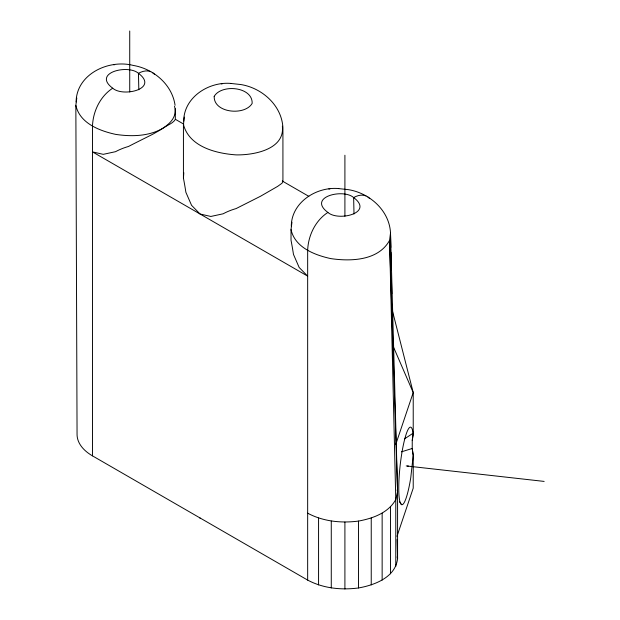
<?xml version="1.0" encoding="UTF-8"?>
<svg xmlns="http://www.w3.org/2000/svg" width="620" height="620" viewBox="0 0 620 620"><rect width="100%" height="100%" fill="white"/><g stroke="black" fill="none" stroke-linecap="round" stroke-linejoin="round"><path stroke-width="0.93" d="M392.235 310.078L413.222 392.569L413.222 434.938L412.246 440.425L412.23 448.493L413.222 455.382L413.222 488.134L396.978 536.354M230.95 83.46L240.824 84.537C262.136 87.978 281.837 105.477 282.922 127.852L282.922 181.552L281.984 183.241L277.721 186.326L260.586 196.215L236.104 208.576A70.967 56.939 18.1 0 0 223.13 213.799L210.839 216.458L200.074 214.008L191.565 205.328L185.884 192.301A70.967 10.765 83.8 0 0 183.435 178.173L183.807 172.693M76.105 101.936C76.431 74.082 108.725 59.063 133.238 65.425C153.45 68.805 172.089 84.374 175.073 105.299M338.543 188.581L348.417 189.658C369.729 193.099 389.43 210.599 390.507 232.973L397.575 491.699L397.575 558.589C395.545 577.352 374.658 585.086 358.538 587.962C341.287 590.24 323.175 588.38 307.66 580.095L92.481 455.863A52.669 30.411 0 0 1 77.058 434.357L75.849 105.361L76.787 97.983M174.514 106.245C178.599 120.543 163.331 128.224 152.993 134.098C144.84 138.244 136.625 142.236 128.511 146.459A70.967 56.939 18.1 0 0 115.537 151.683L103.253 154.341L92.481 151.892L307.66 276.125L299.15 267.445L293.477 254.409A70.967 10.765 83.8 0 0 291.028 240.289L291.028 229.594L291.966 222.216M183.698 121.055C183.83 97.201 208.956 81.344 231.144 83.46M183.435 178.173L183.435 124.473L184.373 117.095M291.284 226.168C291.416 202.322 316.549 186.457 338.737 188.581M412.238 440.433L413.091 433.233L404.527 438.851M390.817 247.442L390.507 232.973L389.569 240.351L397.575 491.699L395.777 499.565L395.777 566.463M395.754 444.432L413.222 392.569L393.212 346.402M307.66 513.197C323.175 521.482 341.287 523.342 358.538 521.071C372.783 518.429 388.329 512.957 395.777 499.565L389.569 240.351C378.487 260.656 351.013 261.601 330.716 258.587C314.673 255.068 294.942 247.512 291.028 229.594M112.716 88.203C91.915 72.742 128.131 64.054 138.462 73.338C159.263 88.799 123.047 97.487 112.716 88.203C100.153 96.317 92.985 111.445 92.481 126.162L92.481 455.863M327.895 212.435C307.094 196.974 343.31 188.286 353.64 197.571C374.441 213.032 338.226 221.72 327.895 212.435C315.332 220.549 308.163 235.678 307.66 250.395L307.66 580.095M401.435 451.841L412.222 448.477L413.222 455.382L410.773 477.617A39.021 6.084 -83.6 0 1 399.946 501.75A39.021 6.084 -83.6 0 1 402.752 447.996A39.021 6.084 -83.6 0 1 413.091 433.233M113.638 64.759L114.684 64.72M221.231 83.871L222.278 83.832M328.817 188.992L329.863 188.953M407.379 466.062L408.557 466.147M406.216 465.93L544.151 481.414M150.776 71.656C146.7 70.014 142.135 71.238 138.462 73.338L138.826 89.768M365.955 195.889C361.879 194.246 357.314 195.471 353.64 197.571L354.005 214.001M175.537 119.397L183.822 124.178M308.814 196.339L282.301 181.032A70.967 10.765 83.8 0 1 282.922 181.552M367.947 197.005L369.69 198.586M152.768 72.773L154.512 74.353M399.443 501.665L401.706 504.672M282.379 126.186C285.022 149.559 253.596 155.24 236.104 154.884C215.938 153.481 189.193 146.762 183.435 124.473M75.849 105.361C79.763 123.279 99.495 130.835 115.537 134.354C132.386 136.927 151.172 136.385 165.703 126.511C169.035 124.45 173.391 122.799 175.328 119.435L175.328 108.74M397.18 489.947L397.575 491.699M397.172 556.845L397.575 558.589L397.118 539.423M390.918 252.27L391.298 270.599M391.522 281.216L391.786 293.756M392.15 311.124L392.251 315.944M390.515 506.904L390.515 573.794M382.145 513.197L382.145 580.095M371.24 518.033L371.24 584.923M358.538 521.071L358.538 587.962M344.906 155.233L344.906 216.248M344.906 522.102L344.906 589M331.274 521.071L331.274 587.962M318.572 518.033L318.572 584.923M200.074 517.979L200.074 518.398M129.727 31L129.727 91.969M214.195 96.356C213.544 113.057 244.768 116.033 252.154 103.408C252.805 86.707 221.588 83.731 214.195 96.356"/></g></svg>
